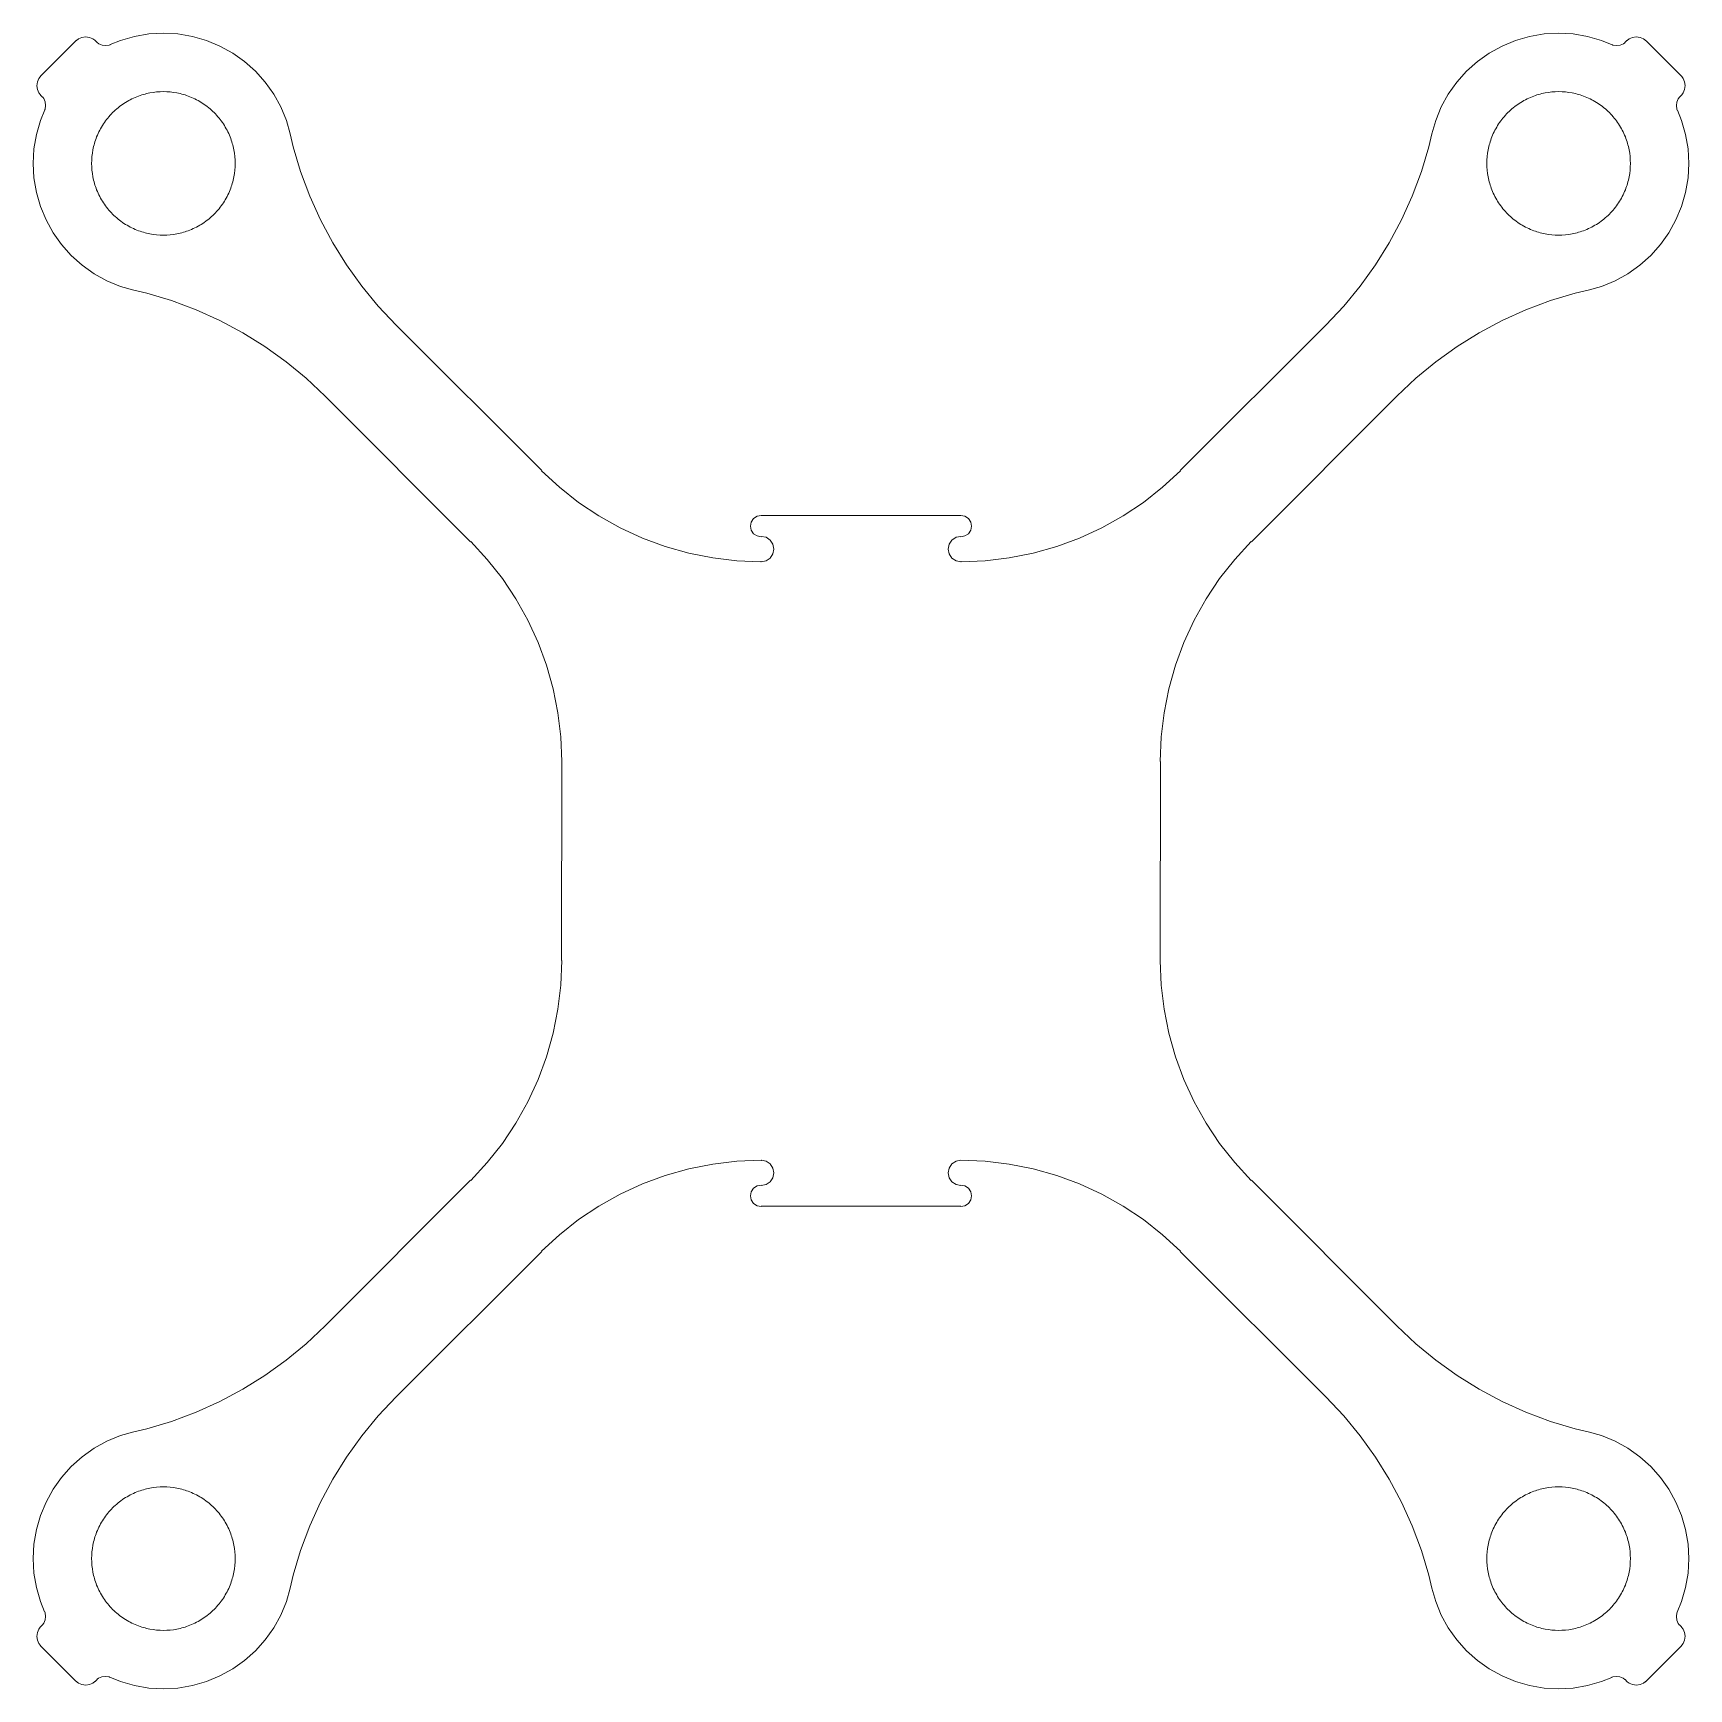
# Model space of a CAD drawing. Header units: millimetres. Extents: x 60.9 to 144, y 135.5 to 218.6.
import ezdxf

# ---------------------------------------------------------------- set-up
doc = ezdxf.new("R2010")
doc.units = ezdxf.units.MM

msp = doc.modelspace()

# ---------------------------------------------------------------- linework, layer by layer
at = {"color": 7, "linetype": 'Continuous', "lineweight": 15}
for p, q in [((66.007, 218.387), (66.73, 218.509)), ((66.73, 218.509), (67.461, 218.551)), ((67.461, 218.551), (68.193, 218.509)), ((68.193, 218.509), (68.916, 218.387)), ((136.007, 218.387), (136.73, 218.509)), ((136.73, 218.509), (137.461, 218.551)), ((137.461, 218.551), (138.193, 218.509)), ((138.193, 218.509), (138.916, 218.387)), ((61.349, 216.438), (63.093, 218.183)), ((63.093, 218.183), (63.095, 218.187)), ((63.095, 218.187), (63.097, 218.188)), ((63.098, 218.188), (63.196, 218.263)), ((63.196, 218.263), (63.372, 218.336)), ((63.372, 218.336), (63.562, 218.361)), ((63.562, 218.361), (63.751, 218.336)), ((63.751, 218.336), (63.927, 218.263)), ((63.927, 218.263), (64.015, 218.196)), ((64.015, 218.196), (64.023, 218.193)), ((64.023, 218.193), (64.021, 218.191)), ((64.021, 218.191), (64.132, 218.081)), ((64.132, 218.081), (64.139, 218.078)), ((64.139, 218.078), (64.139, 218.077)), ((64.139, 218.077), (64.216, 218.017)), ((64.216, 218.017), (64.384, 217.948)), ((64.384, 217.948), (64.563, 217.924)), ((64.563, 217.924), (64.743, 217.948)), ((64.743, 217.948), (64.792, 217.968)), ((64.791, 217.972), (65.303, 218.184)), ((64.792, 217.969), (64.791, 217.972)), ((64.792, 217.968), (64.792, 217.969)), ((65.303, 218.184), (66.007, 218.387)), ((68.916, 218.387), (69.62, 218.184)), ((69.62, 218.184), (70.297, 217.903)), ((70.297, 217.903), (70.939, 217.549)), ((133.984, 217.549), (134.626, 217.903)), ((134.626, 217.903), (135.303, 218.184)), ((135.303, 218.184), (136.007, 218.387)), ((138.916, 218.387), (139.62, 218.184)), ((139.62, 218.184), (140.152, 217.963)), ((140.152, 217.963), (140.151, 217.96)), ((140.151, 217.962), (140.158, 217.959)), ((140.151, 217.96), (140.151, 217.962)), ((140.158, 217.959), (140.157, 217.956)), ((140.157, 217.956), (140.183, 217.946)), ((140.183, 217.946), (140.362, 217.922)), ((140.362, 217.922), (140.542, 217.946)), ((140.542, 217.946), (140.709, 218.015)), ((140.709, 218.015), (140.781, 218.07)), ((140.781, 218.071), (140.782, 218.074)), ((140.781, 218.07), (140.781, 218.071)), ((140.782, 218.074), (140.784, 218.073)), ((140.784, 218.073), (140.891, 218.182)), ((140.891, 218.182), (140.892, 218.185)), ((140.892, 218.185), (140.895, 218.186)), ((140.895, 218.185), (140.994, 218.261)), ((140.994, 218.261), (141.17, 218.334)), ((141.17, 218.334), (141.359, 218.359)), ((141.359, 218.359), (141.549, 218.334)), ((141.549, 218.334), (141.725, 218.261)), ((141.725, 218.261), (141.877, 218.144)), ((141.877, 218.144), (141.885, 218.133)), ((141.885, 218.133), (141.883, 218.13)), ((141.883, 218.13), (141.886, 218.129)), ((141.886, 218.129), (141.885, 218.127)), ((141.885, 218.128), (143.63, 216.384)), ((70.939, 217.549), (71.536, 217.125)), ((71.536, 217.125), (72.083, 216.636)), ((132.84, 216.636), (133.386, 217.125)), ((133.386, 217.125), (133.984, 217.549)), ((61.118, 215.913), (61.143, 216.102)), ((61.143, 216.102), (61.216, 216.278)), ((61.216, 216.278), (61.332, 216.43)), ((61.332, 216.43), (61.344, 216.439)), ((61.344, 216.439), (61.346, 216.436)), ((61.346, 216.436), (61.348, 216.44)), ((61.348, 216.44), (61.349, 216.438)), ((72.083, 216.636), (72.571, 216.09)), ((72.571, 216.09), (72.995, 215.492)), ((131.928, 215.492), (132.352, 216.09)), ((132.352, 216.09), (132.84, 216.636)), ((143.63, 216.384), (143.634, 216.382)), ((143.634, 216.382), (143.635, 216.379)), ((143.635, 216.379), (143.71, 216.281)), ((143.71, 216.281), (143.783, 216.104)), ((143.783, 216.104), (143.808, 215.915)), ((61.143, 215.723), (61.118, 215.913)), ((61.216, 215.547), (61.143, 215.723)), ((61.291, 215.449), (61.216, 215.547)), ((61.292, 215.446), (61.291, 215.448)), ((61.294, 215.445), (61.292, 215.446)), ((61.404, 215.337), (61.294, 215.444)), ((61.402, 215.335), (61.404, 215.337)), ((61.406, 215.334), (61.402, 215.335)), ((61.406, 215.335), (61.406, 215.334)), ((61.461, 215.263), (61.406, 215.335)), ((61.531, 215.095), (61.461, 215.263)), ((72.995, 215.492), (73.35, 214.851)), ((131.573, 214.851), (131.928, 215.492)), ((143.464, 215.26), (143.395, 215.093)), ((143.524, 215.338), (143.464, 215.26)), ((143.528, 215.345), (143.524, 215.337)), ((143.524, 215.337), (143.524, 215.338)), ((143.637, 215.454), (143.528, 215.345)), ((143.638, 215.452), (143.637, 215.454)), ((143.641, 215.459), (143.638, 215.452)), ((143.71, 215.549), (143.641, 215.459)), ((143.783, 215.726), (143.71, 215.549)), ((143.808, 215.915), (143.783, 215.726)), ((61.292, 214.173), (61.513, 214.706)), ((61.513, 214.706), (61.515, 214.706)), ((61.515, 214.705), (61.517, 214.711)), ((61.517, 214.711), (61.52, 214.71)), ((61.52, 214.71), (61.531, 214.736)), ((61.554, 214.916), (61.531, 215.095)), ((61.531, 214.736), (61.554, 214.916)), ((73.35, 214.851), (73.63, 214.173)), ((131.293, 214.173), (131.573, 214.851)), ((143.395, 215.093), (143.371, 214.913)), ((143.371, 214.913), (143.395, 214.733)), ((143.395, 214.733), (143.415, 214.684)), ((143.415, 214.684), (143.417, 214.682)), ((143.416, 214.684), (143.419, 214.683)), ((143.417, 214.682), (143.416, 214.684)), ((143.419, 214.683), (143.63, 214.173)), ((61.09, 213.469), (61.292, 214.173)), ((73.63, 214.173), (73.825, 213.497)), ((73.825, 213.497), (73.817, 213.495)), ((73.817, 213.495), (73.966, 212.853)), ((130.956, 212.853), (131.106, 213.495)), ((131.098, 213.497), (131.293, 214.173)), ((131.106, 213.495), (131.098, 213.497)), ((143.63, 214.173), (143.833, 213.469)), ((60.926, 212.015), (60.967, 212.747)), ((60.967, 212.747), (61.09, 213.469)), ((73.966, 212.853), (74.346, 211.601)), ((130.577, 211.601), (130.956, 212.853)), ((143.833, 213.469), (143.956, 212.747)), ((143.956, 212.747), (143.997, 212.015)), ((60.967, 211.283), (60.926, 212.015)), ((143.997, 212.015), (143.956, 211.283)), ((61.09, 210.561), (60.967, 211.283)), ((74.346, 211.601), (74.807, 210.377)), ((130.116, 210.377), (130.577, 211.601)), ((143.956, 211.283), (143.833, 210.561)), ((61.292, 209.856), (61.09, 210.561)), ((74.807, 210.377), (75.346, 209.186)), ((129.576, 209.186), (130.116, 210.377)), ((143.833, 210.561), (143.63, 209.856)), ((61.573, 209.179), (61.292, 209.856)), ((143.63, 209.856), (143.35, 209.179)), ((61.927, 208.538), (61.573, 209.179)), ((62.352, 207.94), (61.927, 208.538)), ((75.346, 209.186), (75.963, 208.033)), ((128.96, 208.033), (129.576, 209.186)), ((142.995, 208.538), (142.571, 207.94)), ((143.35, 209.179), (142.995, 208.538)), ((62.84, 207.393), (62.352, 207.94)), ((75.963, 208.033), (76.654, 206.922)), ((128.269, 206.922), (128.96, 208.033)), ((142.571, 207.94), (142.083, 207.393)), ((63.386, 206.905), (62.84, 207.393)), ((63.984, 206.481), (63.386, 206.905)), ((76.654, 206.922), (77.415, 205.859)), ((127.507, 205.859), (128.269, 206.922)), ((141.536, 206.905), (140.939, 206.481)), ((142.083, 207.393), (141.536, 206.905)), ((64.626, 206.126), (63.984, 206.481)), ((65.303, 205.846), (64.626, 206.126)), ((140.297, 206.126), (139.62, 205.846)), ((140.939, 206.481), (140.297, 206.126)), ((65.979, 205.651), (65.303, 205.846)), ((65.981, 205.66), (65.979, 205.651)), ((66.624, 205.51), (65.982, 205.659)), ((67.875, 205.13), (66.624, 205.51)), ((77.415, 205.859), (78.245, 204.848)), ((126.678, 204.848), (127.507, 205.859)), ((138.299, 205.51), (137.048, 205.13)), ((138.941, 205.659), (138.299, 205.51)), ((138.943, 205.651), (138.941, 205.66)), ((139.62, 205.846), (138.943, 205.651)), ((69.099, 204.67), (67.875, 205.13)), ((70.29, 204.13), (69.099, 204.67)), ((78.245, 204.848), (79.139, 203.894)), ((125.784, 203.894), (126.678, 204.848)), ((135.824, 204.67), (134.633, 204.13)), ((137.048, 205.13), (135.824, 204.67)), ((71.444, 203.513), (70.29, 204.13)), ((79.139, 203.894), (79.147, 203.901)), ((79.147, 203.901), (86.445, 196.605)), ((118.479, 196.604), (125.775, 203.903)), ((125.775, 203.903), (125.784, 203.894)), ((134.633, 204.13), (133.479, 203.513)), ((72.554, 202.823), (71.444, 203.513)), ((73.617, 202.061), (72.554, 202.823)), ((132.369, 202.823), (131.306, 202.061)), ((133.479, 203.513), (132.369, 202.823)), ((74.628, 201.231), (73.617, 202.061)), ((131.306, 202.061), (130.295, 201.231)), ((75.582, 200.337), (74.628, 201.231)), ((130.295, 201.231), (129.34, 200.337)), ((75.574, 200.328), (75.582, 200.337)), ((82.872, 193.033), (75.574, 200.329)), ((129.348, 200.33), (122.052, 193.031)), ((129.34, 200.337), (129.348, 200.33)), ((86.445, 196.605), (86.435, 196.595)), ((86.435, 196.595), (87.334, 195.764)), ((117.588, 195.764), (118.487, 196.595)), ((118.487, 196.595), (118.479, 196.604)), ((87.334, 195.764), (88.296, 195.006)), ((116.627, 195.006), (117.588, 195.764)), ((88.296, 195.006), (89.314, 194.326)), ((115.609, 194.326), (116.627, 195.006)), ((89.314, 194.326), (90.382, 193.728)), ((90.382, 193.728), (91.494, 193.215)), ((96.917, 193.816), (96.958, 194.021)), ((96.958, 193.611), (96.917, 193.816)), ((96.958, 194.021), (97.074, 194.195)), ((97.074, 193.437), (96.958, 193.611)), ((97.074, 194.195), (97.248, 194.311)), ((97.248, 194.311), (97.453, 194.352)), ((97.453, 194.352), (97.453, 194.343)), ((97.453, 194.344), (97.453, 194.341)), ((97.453, 194.341), (107.473, 194.341)), ((107.472, 194.341), (107.473, 194.352)), ((107.473, 194.352), (107.678, 194.311)), ((107.678, 194.311), (107.852, 194.195)), ((107.852, 194.195), (107.968, 194.021)), ((107.968, 193.611), (107.852, 193.437)), ((107.968, 194.021), (108.008, 193.816)), ((108.008, 193.816), (107.968, 193.611)), ((113.429, 193.215), (114.541, 193.728)), ((114.541, 193.728), (115.609, 194.326)), ((82.881, 193.041), (82.872, 193.032)), ((83.712, 192.142), (82.881, 193.041)), ((91.494, 193.215), (92.643, 192.791)), ((92.643, 192.791), (93.821, 192.459)), ((97.248, 193.321), (97.074, 193.437)), ((97.453, 193.28), (97.248, 193.321)), ((97.453, 193.303), (97.453, 193.291)), ((97.697, 193.254), (97.453, 193.303)), ((97.453, 193.291), (97.453, 193.28)), ((97.903, 193.116), (97.697, 193.254)), ((98.041, 192.91), (97.903, 193.116)), ((98.09, 192.666), (98.041, 192.91)), ((106.884, 192.91), (106.836, 192.666)), ((107.022, 193.116), (106.884, 192.91)), ((107.229, 193.254), (107.022, 193.116)), ((107.472, 193.303), (107.229, 193.254)), ((107.473, 193.28), (107.472, 193.289)), ((107.678, 193.321), (107.473, 193.28)), ((107.852, 193.437), (107.678, 193.321)), ((111.102, 192.459), (112.28, 192.791)), ((112.28, 192.791), (113.429, 193.215)), ((122.042, 193.041), (121.211, 192.142)), ((122.051, 193.033), (122.042, 193.041)), ((122.052, 193.031), (122.05, 193.032)), ((84.47, 191.18), (83.712, 192.142)), ((93.821, 192.459), (95.022, 192.22)), ((95.022, 192.22), (96.238, 192.076)), ((96.238, 192.076), (97.443, 192.029)), ((97.442, 192.04), (97.45, 192.044)), ((97.443, 192.029), (97.442, 192.04)), ((97.45, 192.043), (97.45, 192.03)), ((97.45, 192.03), (97.453, 192.029)), ((97.453, 192.029), (97.697, 192.078)), ((97.697, 192.078), (97.903, 192.216)), ((97.903, 192.216), (98.041, 192.422)), ((98.041, 192.422), (98.09, 192.666)), ((106.836, 192.666), (106.884, 192.422)), ((106.884, 192.422), (107.022, 192.216)), ((107.022, 192.216), (107.229, 192.078)), ((107.229, 192.078), (107.473, 192.029)), ((107.473, 192.029), (107.475, 192.03)), ((107.475, 192.044), (107.483, 192.04)), ((107.475, 192.03), (107.475, 192.043)), ((107.483, 192.029), (108.685, 192.076)), ((107.483, 192.04), (107.483, 192.029)), ((108.685, 192.076), (109.901, 192.22)), ((109.901, 192.22), (111.102, 192.459)), ((121.211, 192.142), (120.453, 191.18)), ((85.15, 190.162), (84.47, 191.18)), ((120.453, 191.18), (119.773, 190.162)), ((85.748, 189.094), (85.15, 190.162)), ((119.773, 190.162), (119.174, 189.094)), ((86.261, 187.982), (85.748, 189.094)), ((119.174, 189.094), (118.662, 187.982)), ((86.685, 186.833), (86.261, 187.982)), ((118.662, 187.982), (118.238, 186.833)), ((87.017, 185.655), (86.685, 186.833)), ((118.238, 186.833), (117.906, 185.655)), ((87.256, 184.454), (87.017, 185.655)), ((117.906, 185.655), (117.667, 184.454)), ((87.4, 183.238), (87.256, 184.454)), ((117.667, 184.454), (117.523, 183.238)), ((87.448, 182.015), (87.4, 183.238)), ((117.523, 183.238), (117.475, 182.015)), ((87.436, 172.015), (87.448, 182.015)), ((117.487, 182.015), (117.475, 172.015)), ((117.475, 182.015), (117.487, 182.015)), ((87.4, 170.791), (87.448, 172.015)), ((87.448, 172.015), (87.436, 172.015)), ((117.475, 172.015), (117.523, 170.791)), ((87.256, 169.576), (87.4, 170.791)), ((117.523, 170.791), (117.667, 169.576)), ((87.017, 168.375), (87.256, 169.576)), ((117.667, 169.576), (117.906, 168.375)), ((86.685, 167.196), (87.017, 168.375)), ((117.906, 168.375), (118.238, 167.196)), ((86.261, 166.048), (86.685, 167.196)), ((118.238, 167.196), (118.662, 166.048)), ((85.748, 164.936), (86.261, 166.048)), ((118.662, 166.048), (119.174, 164.936)), ((85.15, 163.867), (85.748, 164.936)), ((119.174, 164.936), (119.773, 163.867)), ((84.47, 162.849), (85.15, 163.867)), ((119.773, 163.867), (120.453, 162.849)), ((83.712, 161.888), (84.47, 162.849)), ((120.453, 162.849), (121.211, 161.888)), ((97.461, 162.001), (96.238, 161.953)), ((97.461, 161.987), (97.461, 162.001)), ((97.469, 161.99), (97.461, 161.987)), ((97.469, 162), (97.469, 161.99)), ((97.697, 161.954), (97.469, 162)), ((107.454, 161.999), (107.229, 161.954)), ((107.455, 161.99), (107.454, 161.999)), ((107.461, 161.987), (107.455, 161.99)), ((107.461, 162.001), (107.461, 161.987)), ((108.685, 161.953), (107.461, 162.001)), ((82.881, 160.989), (83.712, 161.888)), ((92.643, 161.238), (91.494, 160.815)), ((93.821, 161.571), (92.643, 161.238)), ((95.022, 161.81), (93.821, 161.571)), ((96.238, 161.953), (95.022, 161.81)), ((97.903, 161.816), (97.697, 161.954)), ((98.041, 161.61), (97.903, 161.816)), ((98.09, 161.366), (98.041, 161.61)), ((98.041, 161.122), (98.09, 161.366)), ((106.884, 161.61), (106.836, 161.366)), ((106.836, 161.366), (106.884, 161.122)), ((107.022, 161.816), (106.884, 161.61)), ((107.229, 161.954), (107.022, 161.816)), ((109.901, 161.81), (108.685, 161.953)), ((111.102, 161.571), (109.901, 161.81)), ((112.28, 161.238), (111.102, 161.571)), ((113.429, 160.815), (112.28, 161.238)), ((121.211, 161.888), (122.042, 160.989)), ((75.575, 153.7), (82.871, 160.999)), ((82.871, 160.998), (82.881, 160.989)), ((91.494, 160.815), (90.382, 160.302)), ((96.917, 160.216), (96.958, 160.421)), ((96.958, 160.421), (97.074, 160.595)), ((97.074, 160.595), (97.248, 160.711)), ((97.248, 160.711), (97.453, 160.752)), ((97.453, 160.729), (97.697, 160.778)), ((97.453, 160.752), (97.453, 160.743)), ((97.453, 160.744), (97.453, 160.729)), ((97.697, 160.778), (97.903, 160.916)), ((97.903, 160.916), (98.041, 161.122)), ((106.884, 161.122), (107.022, 160.916)), ((107.022, 160.916), (107.229, 160.778)), ((107.229, 160.778), (107.472, 160.729)), ((107.472, 160.743), (107.473, 160.752)), ((107.472, 160.729), (107.473, 160.744)), ((107.473, 160.752), (107.678, 160.711)), ((107.678, 160.711), (107.852, 160.595)), ((107.852, 160.595), (107.968, 160.421)), ((107.968, 160.421), (108.008, 160.216)), ((114.541, 160.302), (113.429, 160.815)), ((122.042, 160.989), (122.05, 160.997)), ((122.051, 160.997), (129.349, 153.701)), ((89.314, 159.704), (88.296, 159.023)), ((90.382, 160.302), (89.314, 159.704)), ((96.958, 160.011), (96.917, 160.216)), ((97.074, 159.837), (96.958, 160.011)), ((97.248, 159.721), (97.074, 159.837)), ((97.453, 159.68), (97.248, 159.721)), ((97.453, 159.691), (97.453, 159.68)), ((107.472, 159.691), (97.453, 159.691)), ((107.473, 159.689), (107.472, 159.691)), ((107.473, 159.68), (107.472, 159.689)), ((107.678, 159.721), (107.473, 159.68)), ((107.852, 159.837), (107.678, 159.721)), ((107.968, 160.011), (107.852, 159.837)), ((108.008, 160.216), (107.968, 160.011)), ((115.609, 159.704), (114.541, 160.302)), ((116.627, 159.023), (115.609, 159.704)), ((88.296, 159.023), (87.334, 158.265)), ((117.588, 158.265), (116.627, 159.023)), ((87.334, 158.265), (86.435, 157.434)), ((118.487, 157.434), (117.588, 158.265)), ((86.444, 157.426), (79.148, 150.127)), ((86.435, 157.434), (86.444, 157.426)), ((118.479, 157.426), (118.487, 157.434)), ((125.776, 150.129), (118.479, 157.426)), ((74.628, 152.798), (75.582, 153.692)), ((75.582, 153.692), (75.575, 153.7)), ((129.349, 153.702), (129.34, 153.692)), ((129.34, 153.692), (130.295, 152.798)), ((73.617, 151.969), (74.628, 152.798)), ((130.295, 152.798), (131.306, 151.969)), ((71.444, 150.516), (72.554, 151.207)), ((72.554, 151.207), (73.617, 151.969)), ((131.306, 151.969), (132.369, 151.207)), ((132.369, 151.207), (133.479, 150.516)), ((70.29, 149.9), (71.444, 150.516)), ((133.479, 150.516), (134.633, 149.9)), ((69.099, 149.36), (70.29, 149.9)), ((79.139, 150.136), (78.245, 149.182)), ((125.784, 150.136), (125.776, 150.129)), ((126.678, 149.182), (125.784, 150.136)), ((134.633, 149.9), (135.824, 149.36)), ((66.624, 148.52), (67.875, 148.9)), ((67.875, 148.9), (69.099, 149.36)), ((78.245, 149.182), (77.415, 148.171)), ((127.507, 148.171), (126.678, 149.182)), ((135.824, 149.36), (137.048, 148.9)), ((137.048, 148.9), (138.299, 148.52)), ((63.984, 147.549), (64.626, 147.903)), ((64.626, 147.903), (65.303, 148.184)), ((65.303, 148.184), (65.979, 148.379)), ((65.979, 148.379), (65.981, 148.37)), ((65.982, 148.37), (66.624, 148.52)), ((77.415, 148.171), (76.654, 147.108)), ((128.269, 147.108), (127.507, 148.171)), ((138.299, 148.52), (138.941, 148.37)), ((138.941, 148.37), (138.943, 148.379)), ((138.943, 148.379), (139.62, 148.184)), ((139.62, 148.184), (140.297, 147.903)), ((140.297, 147.903), (140.939, 147.549)), ((62.84, 146.636), (63.386, 147.125)), ((63.386, 147.125), (63.984, 147.549)), ((76.654, 147.108), (75.963, 145.997)), ((128.96, 145.997), (128.269, 147.108)), ((140.939, 147.549), (141.536, 147.125)), ((141.536, 147.125), (142.083, 146.636)), ((62.352, 146.09), (62.84, 146.636)), ((142.083, 146.636), (142.571, 146.09)), ((61.573, 144.851), (61.927, 145.492)), ((61.927, 145.492), (62.352, 146.09)), ((75.963, 145.997), (75.346, 144.844)), ((129.576, 144.844), (128.96, 145.997)), ((142.571, 146.09), (142.995, 145.492)), ((142.995, 145.492), (143.35, 144.851)), ((61.292, 144.173), (61.573, 144.851)), ((75.346, 144.844), (74.807, 143.652)), ((130.116, 143.652), (129.576, 144.844)), ((143.35, 144.851), (143.63, 144.173)), ((61.09, 143.469), (61.292, 144.173)), ((143.63, 144.173), (143.833, 143.469)), ((60.967, 142.747), (61.09, 143.469)), ((74.807, 143.652), (74.346, 142.429)), ((130.577, 142.429), (130.116, 143.652)), ((143.833, 143.469), (143.956, 142.747)), ((60.926, 142.015), (60.967, 142.747)), ((74.346, 142.429), (73.966, 141.177)), ((130.956, 141.177), (130.577, 142.429)), ((143.956, 142.747), (143.997, 142.015)), ((60.967, 141.283), (60.926, 142.015)), ((61.09, 140.561), (60.967, 141.283)), ((143.956, 141.283), (143.833, 140.561)), ((143.997, 142.015), (143.956, 141.283)), ((61.292, 139.856), (61.09, 140.561)), ((73.825, 140.533), (73.63, 139.856)), ((73.966, 141.177), (73.817, 140.535)), ((73.817, 140.535), (73.825, 140.533)), ((131.106, 140.535), (130.956, 141.177)), ((131.098, 140.533), (131.106, 140.535)), ((131.293, 139.856), (131.098, 140.533)), ((143.833, 140.561), (143.63, 139.856)), ((61.505, 139.343), (61.292, 139.856)), ((73.63, 139.856), (73.35, 139.179)), ((131.573, 139.179), (131.293, 139.856)), ((143.63, 139.856), (143.41, 139.324)), ((61.4, 138.692), (61.459, 138.769)), ((61.459, 138.769), (61.528, 138.937)), ((61.508, 139.344), (61.505, 139.343)), ((61.509, 139.344), (61.508, 139.344)), ((61.528, 139.296), (61.509, 139.344)), ((61.552, 139.117), (61.528, 139.296)), ((61.528, 138.937), (61.552, 139.117)), ((73.35, 139.179), (72.995, 138.538)), ((131.928, 138.538), (131.573, 139.179)), ((143.392, 139.294), (143.369, 139.114)), ((143.369, 139.114), (143.392, 138.934)), ((143.403, 139.32), (143.392, 139.294)), ((143.392, 138.934), (143.462, 138.767)), ((143.406, 139.319), (143.403, 139.32)), ((143.409, 139.326), (143.406, 139.319)), ((143.41, 139.324), (143.409, 139.326)), ((143.462, 138.767), (143.517, 138.695)), ((61.115, 138.115), (61.14, 138.304)), ((61.14, 137.925), (61.115, 138.115)), ((61.14, 138.304), (61.213, 138.481)), ((61.213, 137.749), (61.14, 137.925)), ((61.213, 138.481), (61.282, 138.571)), ((61.282, 138.571), (61.285, 138.577)), ((61.285, 138.577), (61.287, 138.576)), ((61.287, 138.576), (61.396, 138.685)), ((61.396, 138.685), (61.399, 138.693)), ((61.399, 138.693), (61.4, 138.692)), ((72.571, 137.94), (72.083, 137.393)), ((72.995, 138.538), (72.571, 137.94)), ((132.352, 137.94), (131.928, 138.538)), ((132.84, 137.393), (132.352, 137.94)), ((143.517, 138.696), (143.521, 138.694)), ((143.517, 138.695), (143.517, 138.696)), ((143.521, 138.694), (143.52, 138.693)), ((143.52, 138.693), (143.629, 138.585)), ((143.629, 138.585), (143.631, 138.584)), ((143.631, 138.584), (143.632, 138.582)), ((143.632, 138.581), (143.707, 138.483)), ((143.707, 138.483), (143.78, 138.306)), ((143.78, 137.928), (143.707, 137.751)), ((143.78, 138.306), (143.805, 138.117)), ((143.805, 138.117), (143.78, 137.928)), ((61.289, 137.651), (61.213, 137.749)), ((61.289, 137.648), (61.288, 137.65)), ((61.294, 137.646), (61.289, 137.648)), ((63.038, 135.902), (61.294, 137.646)), ((72.083, 137.393), (71.536, 136.905)), ((133.386, 136.905), (132.84, 137.393)), ((143.574, 137.592), (141.83, 135.847)), ((143.576, 137.59), (143.574, 137.591)), ((143.577, 137.594), (143.576, 137.59)), ((143.58, 137.591), (143.577, 137.594)), ((143.591, 137.6), (143.58, 137.591)), ((143.707, 137.751), (143.591, 137.6)), ((70.939, 136.481), (70.297, 136.126)), ((71.536, 136.905), (70.939, 136.481)), ((133.984, 136.481), (133.386, 136.905)), ((134.626, 136.126), (133.984, 136.481)), ((63.037, 135.901), (63.038, 135.902)), ((63.04, 135.899), (63.037, 135.901)), ((63.038, 135.897), (63.04, 135.899)), ((63.047, 135.885), (63.038, 135.897)), ((63.198, 135.769), (63.047, 135.885)), ((63.374, 135.696), (63.198, 135.769)), ((63.564, 135.671), (63.374, 135.696)), ((63.753, 135.696), (63.564, 135.671)), ((63.93, 135.769), (63.753, 135.696)), ((64.028, 135.844), (63.93, 135.769)), ((64.031, 135.845), (64.028, 135.844)), ((64.032, 135.848), (64.031, 135.845)), ((64.14, 135.957), (64.032, 135.848)), ((64.141, 135.955), (64.14, 135.957)), ((64.142, 135.959), (64.141, 135.955)), ((64.214, 136.015), (64.142, 135.959)), ((64.142, 135.959), (64.142, 135.959)), ((64.381, 136.084), (64.214, 136.015)), ((64.561, 136.108), (64.381, 136.084)), ((64.741, 136.084), (64.561, 136.108)), ((64.766, 136.073), (64.741, 136.084)), ((64.766, 136.071), (64.766, 136.073)), ((64.772, 136.068), (64.766, 136.071)), ((64.77, 136.066), (64.772, 136.07)), ((65.303, 135.846), (64.77, 136.066)), ((64.772, 136.07), (64.772, 136.068)), ((66.007, 135.643), (65.303, 135.846)), ((66.73, 135.52), (66.007, 135.643)), ((67.461, 135.479), (66.73, 135.52)), ((68.193, 135.52), (67.461, 135.479)), ((68.916, 135.643), (68.193, 135.52)), ((69.62, 135.846), (68.916, 135.643)), ((70.297, 136.126), (69.62, 135.846)), ((135.303, 135.846), (134.626, 136.126)), ((136.007, 135.643), (135.303, 135.846)), ((136.73, 135.52), (136.007, 135.643)), ((137.461, 135.479), (136.73, 135.52)), ((138.193, 135.52), (137.461, 135.479)), ((138.916, 135.643), (138.193, 135.52)), ((139.62, 135.846), (138.916, 135.643)), ((140.131, 136.058), (139.62, 135.846)), ((140.18, 136.082), (140.13, 136.061)), ((140.13, 136.061), (140.13, 136.06)), ((140.13, 136.06), (140.131, 136.06)), ((140.131, 136.06), (140.131, 136.058)), ((140.36, 136.105), (140.18, 136.082)), ((140.539, 136.082), (140.36, 136.105)), ((140.707, 136.012), (140.539, 136.082)), ((140.784, 135.953), (140.707, 136.012)), ((140.784, 135.952), (140.784, 135.953)), ((140.792, 135.949), (140.784, 135.952)), ((140.901, 135.84), (140.792, 135.949)), ((140.899, 135.838), (140.901, 135.84)), ((140.906, 135.836), (140.899, 135.838)), ((140.996, 135.767), (140.906, 135.836)), ((141.172, 135.693), (140.996, 135.767)), ((141.362, 135.669), (141.172, 135.693)), ((141.551, 135.693), (141.362, 135.669)), ((141.727, 135.767), (141.551, 135.693)), ((141.826, 135.842), (141.727, 135.767)), ((141.829, 135.842), (141.826, 135.841)), ((141.83, 135.847), (141.829, 135.842))]:
    msp.add_line(p, q, dxfattribs=at)
at = {"color": 144, "linetype": 'Continuous', "lineweight": 0}
for p, q in [((107.472, 193.303), (107.473, 193.291)), ((79.147, 150.129), (79.139, 150.136))]:
    msp.add_line(p, q, dxfattribs=at)
at = {"color": 7, "linetype": 'Continuous', "lineweight": 15}
for points in [[(71.062, 212.015), (71.062, 212.241), (71.02, 212.694), (70.823, 213.366), (70.493, 214.006), (70.025, 214.578), (69.453, 215.046), (68.813, 215.376), (68.14, 215.573), (67.462, 215.636), (66.783, 215.573), (66.111, 215.376), (65.471, 215.046), (64.899, 214.578), (64.43, 214.006), (64.1, 213.366), (63.903, 212.694), (63.841, 212.015), (63.903, 211.336), (64.1, 210.664), (64.43, 210.024), (64.899, 209.452), (65.47, 208.984), (66.111, 208.654), (66.783, 208.456), (67.461, 208.394), (68.14, 208.456), (68.812, 208.654), (69.453, 208.984), (70.024, 209.452), (70.493, 210.024), (70.823, 210.664), (71.02, 211.336), (71.062, 211.789), (71.062, 212.015)], [(141.062, 212.015), (141.062, 212.241), (141.02, 212.694), (140.823, 213.366), (140.493, 214.006), (140.025, 214.578), (139.453, 215.046), (138.813, 215.376), (138.14, 215.573), (137.462, 215.636), (136.783, 215.573), (136.111, 215.376), (135.471, 215.046), (134.899, 214.578), (134.43, 214.006), (134.1, 213.366), (133.903, 212.694), (133.841, 212.015), (133.903, 211.336), (134.1, 210.664), (134.43, 210.024), (134.899, 209.452), (135.47, 208.984), (136.111, 208.654), (136.783, 208.456), (137.461, 208.394), (138.14, 208.456), (138.812, 208.654), (139.453, 208.984), (140.024, 209.452), (140.493, 210.024), (140.823, 210.664), (141.02, 211.336), (141.062, 211.789), (141.062, 212.015)], [(71.062, 142.015), (71.062, 142.241), (71.02, 142.694), (70.823, 143.366), (70.493, 144.006), (70.025, 144.578), (69.453, 145.046), (68.813, 145.376), (68.14, 145.573), (67.462, 145.636), (66.783, 145.573), (66.111, 145.376), (65.471, 145.046), (64.899, 144.578), (64.43, 144.006), (64.1, 143.366), (63.903, 142.694), (63.841, 142.015), (63.903, 141.336), (64.1, 140.664), (64.43, 140.024), (64.899, 139.452), (65.47, 138.984), (66.111, 138.654), (66.783, 138.457), (67.461, 138.394), (68.14, 138.456), (68.812, 138.654), (69.453, 138.984), (70.024, 139.452), (70.493, 140.024), (70.823, 140.664), (71.02, 141.336), (71.062, 141.789), (71.062, 142.015)], [(141.062, 142.015), (141.062, 142.241), (141.02, 142.694), (140.823, 143.366), (140.493, 144.006), (140.025, 144.578), (139.453, 145.046), (138.813, 145.376), (138.14, 145.573), (137.462, 145.636), (136.783, 145.573), (136.111, 145.376), (135.471, 145.046), (134.899, 144.578), (134.43, 144.006), (134.1, 143.366), (133.903, 142.694), (133.841, 142.015), (133.903, 141.336), (134.1, 140.664), (134.43, 140.024), (134.899, 139.452), (135.47, 138.984), (136.111, 138.654), (136.783, 138.457), (137.461, 138.394), (138.14, 138.456), (138.812, 138.654), (139.453, 138.984), (140.024, 139.452), (140.493, 140.024), (140.823, 140.664), (141.02, 141.336), (141.062, 141.789), (141.062, 142.015)]]:
    msp.add_open_spline(points, degree=3, knots=[0, 0, 0, 0, 0.030007, 0.060001, 0.092488, 0.124999, 0.157487, 0.189997, 0.219987, 0.249999, 0.279989, 0.310001, 0.342488, 0.374999, 0.407487, 0.439997, 0.469987, 0.499999, 0.529989, 0.560001, 0.592488, 0.624999, 0.657487, 0.689997, 0.719987, 0.749999, 0.779989, 0.810001, 0.842488, 0.874999, 0.907487, 0.939997, 0.970005, 1, 1, 1, 1], dxfattribs=at)

doc.saveas('drawing.dxf')
